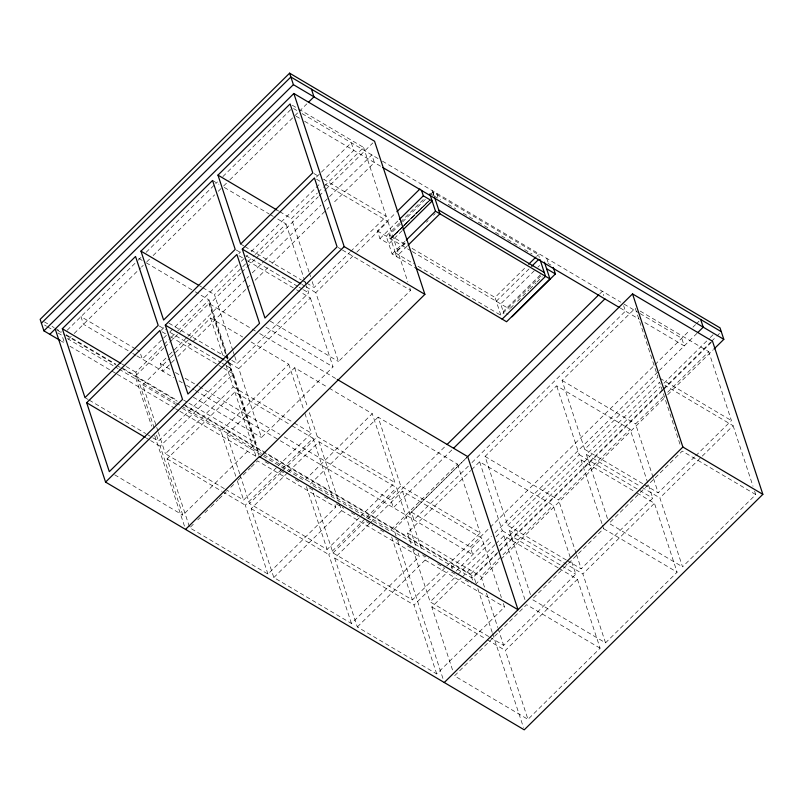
<?xml version="1.0" encoding="UTF-8"?>
<svg xmlns="http://www.w3.org/2000/svg" width="803" height="803" viewBox="0 0 803 803"><rect width="100%" height="100%" fill="white"/><g stroke="black" fill="none" stroke-linecap="round" stroke-linejoin="round"><path stroke-width="0.6" stroke-dasharray="4.01 3.01" d="M67.161 330.264L137.193 261.156M138.086 260.272L141.649 256.749M146.116 252.343L214.833 184.529M215.726 183.646L217.503 181.89M222.863 176.61L291.579 108.786M68.375 339.207L73.314 334.329M74.167 333.496L140.605 267.931M141.489 267.048L143.275 265.291M146.849 261.768L149.529 259.118M153.092 255.595L214.672 194.828M218.235 191.305L222.702 186.908M223.595 186.025L228.945 180.735M229.839 179.862L298.375 112.219M299.228 111.386L306.846 103.858M161.192 330.294L163.862 327.654M238.832 253.678L240.609 251.911M316.462 177.051L351.272 142.703L353.792 150.362L324.342 179.42M166.382 335.313L142.292 359.092L139.772 351.433L136.56 349.536M169.955 331.79L237.778 264.849M241.342 261.326L247.595 255.163M251.158 251.64L320.768 182.943M154.186 428.059L135.827 372.221L170.648 337.852M171.541 336.979L176.901 331.689M177.794 330.806L209.041 299.971L199.455 294.299M232.82 350.449L214.461 294.611L241.864 267.58M242.747 266.706L247.163 262.34M248.047 261.477L254.24 255.364M255.123 254.491L286.049 223.967L274.335 217.031M309.055 272.076L291.469 218.617L317.295 193.132M318.189 192.258L323.529 186.979M324.422 186.105L363.598 147.441L300.754 110.252M163.802 348.06L135.195 376.296L151.586 426.152M164.685 347.187L208.951 303.504L251.068 328.427M240.84 273.201L209.683 303.946L226.075 353.792M241.723 272.317L255.073 259.148M255.966 258.265L318.269 196.785M319.162 195.902L324.502 190.632M325.386 189.759L372.853 142.914M174.371 359.905L162.868 371.267L160.349 363.608L168.379 355.679M169.272 354.806L187.119 337.19M188.012 336.306L246.019 279.063M246.912 278.179L248.699 276.423M252.272 272.9L263.866 261.447M264.759 260.563L320.979 205.086M324.553 201.563L371.849 154.879L374.369 162.537L332.532 203.821M157.99 431.211L142.753 384.878L169.513 358.469M170.407 357.586L189.137 339.107M190.03 338.224L210.547 317.978L242.687 336.999M177.915 356.412L246.2 289.02M247.093 288.147L251.54 283.75M255.103 280.237L268.453 267.058M272.016 263.545L328.979 207.335M146.768 434.192L158.482 441.128L231.696 368.868L229.748 362.936M231.796 360.366L237.116 363.518L308.703 292.874L306.365 285.748M306.676 283.108L314.124 287.524L349.747 252.373M350.64 251.49L386.253 216.338L363.598 147.441M402.042 230.742L388.752 243.851L379.939 238.632L377.41 230.943L395.999 212.584M233.372 373.977L256.027 442.885L182.823 515.135L160.168 446.227L233.372 373.977L223.786 368.306M310.38 297.983L333.034 366.881L261.457 437.525L238.802 368.627L310.38 297.983L300.794 292.302M409.811 287.976L410.584 290.355L338.464 361.531L315.81 292.623L355.88 253.086M356.763 252.202L387.929 221.447L325.085 184.258M379.939 238.632L398.529 220.273M224.328 488.646L165.408 453.785L233.201 386.885L226.165 365.495M399.513 223.053L386.233 236.162L392.105 254.019L414.84 267.479M400.396 222.18L424.305 198.582M429.595 200.318L390.579 238.732L389.385 234.938L425.68 199.114M430.99 193.874L432.767 192.128L538.401 254.631L539.345 257.502M189.357 526.607L167.084 458.884L234.877 391.984L290.586 424.948M403.156 226.607L390.76 238.842L395.377 252.875L406.89 241.512M404.039 225.733L408.466 221.367M412.009 217.864L417.319 212.624M418.212 211.751L429.715 200.389M392.105 254.019L405.385 240.91M407.141 246.15L396.511 256.629L395.257 252.804L405.876 242.315M426.363 222.29L428.14 220.544M433.449 215.304L435.216 213.558M235.801 476.299L220.966 431.151L288.749 364.251L250.185 341.436M239.736 473.84L226.837 434.634L294.631 367.734L328.046 387.508M193.312 524.269L189.749 527.792L267.951 574.065L335.734 507.165L334.57 503.601M197.769 519.872L200.449 517.232M204.906 512.826L210.256 507.546M211.149 506.663L218.286 499.627M219.179 498.743L226.316 491.697M230.772 487.301L234.346 483.777M237.909 480.254L242.365 475.858M243.259 474.974L250.395 467.938M251.289 467.055L257.532 460.892L335.734 507.165M225.402 489.278L243.62 500.058L277.507 466.613M278.4 465.73L311.403 433.158L304.377 411.778M267.951 574.065L245.296 505.167L281.863 469.072M282.756 468.189L313.08 438.267L291.66 425.58M359.222 517.774L327.112 549.463L249.492 503.541L281.602 471.853M282.495 470.97L317.285 436.641L309.085 411.688M418.062 553.006L419.236 556.579L351.443 623.469L273.833 577.548L251.178 508.64L287.745 472.555M288.638 471.672L318.962 441.74L396.582 487.672L416.115 547.074M329.13 388.15L372.251 413.665L304.457 480.565L263.494 456.325M540.73 275.991L500.891 315.308L495.019 297.451L526.005 266.867M536.635 256.378L538.401 254.631M378.123 417.138L310.339 484.038L389.716 531.014L457.509 464.114L378.123 417.138L400.777 486.046L480.164 533.011L412.371 599.911L332.994 552.946L312.287 489.981M496.274 301.276L529.036 268.945M534.336 270.681L500.691 303.885L503.953 313.812M537.869 267.188L539.646 265.442M540.389 274.837L503.2 311.544L508.108 314.445M510.397 308.232L513.93 304.738M517.473 301.235L521.9 296.869M522.783 295.996L528.986 289.883M529.87 289.01L536.073 282.887M536.956 282.014L542.266 276.774M273.833 577.548L341.616 510.648L339.278 503.521M360.115 516.891L394.905 482.563L372.251 413.665M351.443 623.469L328.788 554.572L365.365 518.477M366.258 517.594L396.582 487.672M332.994 552.946L364.211 522.131M367.784 518.618L400.777 486.046M451.788 449.991L393.37 507.657L390.85 499.998L445.284 446.277M599.67 293.918L602.35 291.268L603.786 295.645M503.32 603.465L504.495 607.028L436.712 673.928L357.325 626.952L334.67 558.045L369.46 523.717M370.354 522.833L402.464 491.145L481.84 538.12L501.373 597.522M466.794 457.469L393.922 529.388L396.26 536.504M468.38 466.111L413.946 519.832L411.427 512.173L466.764 457.569M471.953 462.588L625.447 311.102L623.65 305.642M411.006 543.661L407.492 532.961L470.709 470.568M471.602 469.695L479.622 461.785L553.116 505.278L570.692 558.737M566.286 560.002L507.697 525.333L485.042 456.435L556.63 385.781L630.124 429.274L647.7 482.744M584.704 449.339L562.05 380.431L635.263 308.181L657.918 377.089L584.704 449.339L643.293 484.008M357.325 626.952L425.118 560.052L423.944 556.489M280.267 440.737L472.746 554.632L470.227 546.973L654.064 365.546M654.957 364.662L689.496 330.585M692.949 327.172L695.539 324.623M696.402 323.77L698.981 321.21M436.712 673.928L414.057 605.02L447.944 571.565M451.517 568.052L481.84 538.12M456.094 571.063L491.486 536.133M495.06 532.61L658.37 371.438M659.263 370.564L696.954 333.355M488.736 636.538L430.147 601.869L456.857 575.51M457.75 574.627L492.48 540.359M496.043 536.846L502.276 530.693L479.622 461.785M507.697 525.333L579.284 454.689L556.63 385.781M452.531 669.943L431.823 606.978L461.213 577.979M462.096 577.096L495.049 544.585M495.933 543.701L503.953 535.792L558.276 567.942M530.462 594.591L509.373 530.442L580.96 459.798L635.283 491.938M607.47 518.597L586.381 454.448L659.594 382.188L680.683 446.348M472.545 580.067L470.568 574.055L495.521 549.433M499.085 545.92L660.337 386.775M663.9 383.252L709.34 338.414M710.233 337.531L714.69 333.135M662.495 389.716L471.833 577.879L262.551 454.046M663.378 388.843L710.605 342.239M711.488 341.365L715.945 336.969M716.838 336.086L719.508 333.446M475.838 582.637L473.89 576.705L662.646 390.429M663.539 389.545L711.619 342.098M484.51 587.154L480.997 576.454L553.116 505.278M576.122 553.387L558.547 499.928L630.124 429.274M653.13 477.383L635.554 423.924L664.121 395.728M667.694 392.205L708.758 351.674L639.519 310.701M475.235 584.654L500.189 560.042M501.072 559.159L664.121 398.258M667.684 394.735L713.114 349.897M602.441 525.132L603.615 528.695L532.028 599.349L605.532 642.842L677.11 572.188L654.455 503.29L636.347 492.57M489.8 637.17L503.652 645.361L575.771 574.185L571.084 559.922M567.35 560.635L581.201 568.825L652.779 498.181L648.091 483.928M644.357 484.641L658.209 492.831L694.806 456.706M695.699 455.823L731.413 420.581L708.758 351.674M577.447 579.284L600.102 648.192L527.983 719.368L505.328 650.47L577.447 579.284L559.34 568.574M605.532 642.842L582.878 573.934L654.455 503.29M754.579 491.024L755.753 494.588L682.54 566.838L659.885 497.93L733.099 425.68L664.924 385.34M292.232 105.203L299.69 109.62M293.537 108.546L296.749 110.443M302.089 113.604L378.213 158.653M382.459 161.162L620.87 302.229M624.001 304.086L638.967 312.939M640.031 313.571L681.727 338.244L684.246 345.902L643.625 321.862M429.615 193.342L433.921 195.892M434.142 196.022L440.606 199.847M448.144 204.303L455.682 208.76M463.221 213.227L472.907 218.958M478.287 222.14L490.131 229.156M495.521 232.338L520.284 246.993M524.59 249.542L532.128 253.999M547.987 263.384L550.928 265.131M296.056 116.194L300.332 118.734M304.608 121.263L381.796 166.934M620.057 307.92L639.349 319.333M313.822 173.478L319.142 176.63M323.408 179.149L386.253 216.338M660.046 378.343L731.413 420.581M316.563 179.21L320.819 181.739M389.385 234.938L406.629 245.146M412.019 248.338L495.019 297.451M377.41 230.943L411.216 250.948M412.29 251.58L509.503 309.105M395.257 252.804L413.675 263.705M417.982 266.255L500.891 315.308M276.563 209.794L278.691 211.059M279.755 211.681L291.469 218.617M338.153 247.485L341.345 249.382M342.409 250.014L410.584 290.355M755.753 494.588L682.249 451.095L609.035 523.345L682.54 566.838M562.05 380.431L635.554 423.924M212.554 180.474L218.938 184.258M224.268 187.41L269.005 213.889M270.069 214.511L273.271 216.408M240.629 244.032L243.821 245.919M244.885 246.551L301.346 279.956M302.41 280.588L305.602 282.475M301.958 284.433L305.15 286.32M306.224 286.952L315.81 292.623M586.381 454.448L640.704 486.588M641.778 487.22L659.885 497.93M236.273 250.014L241.593 253.166M245.859 255.685L298.054 286.571M299.117 287.203L302.309 289.09M303.383 289.722L308.703 292.874M579.284 454.689L652.779 498.181M239.013 255.745L246.471 260.162M247.535 260.794L295.474 289.15M296.538 289.783L299.73 291.68M270.29 321.19L338.464 361.531M199.556 285.788L201.683 287.052M202.747 287.685L214.461 294.611M485.042 456.435L558.547 499.928M265.923 327.172L333.034 366.881M603.615 528.695L677.11 572.188M138.738 258.365L145.132 262.149M146.196 262.782L194.125 291.148M195.199 291.77L198.391 293.667M252.142 329.069L255.374 330.977M259.69 333.526L336.156 378.775M168.941 323.177L230.732 359.734M224.95 360.427L228.142 362.324M229.216 362.956L238.802 368.627M509.373 530.442L562.632 561.959M563.696 562.592L582.878 573.934M159.265 326.008L165.649 329.792M169.915 332.312L221.046 362.565M222.11 363.197L225.302 365.094M226.376 365.716L231.696 368.868M502.276 530.693L560.865 565.352M561.929 565.985L575.771 574.185M162.005 331.749L166.261 334.269M170.527 336.788L222.722 367.674M233.201 386.885L293.195 422.378M294.259 423.02L311.403 433.158M317.285 436.641L394.905 482.563M135.496 348.904L80.973 316.633L83.482 324.292L131.592 352.758M160.349 363.608L171.119 369.982M175.425 372.532L179.742 375.081M185.122 378.263L198.05 385.912M199.124 386.554L279.906 434.353M284.222 436.902L390.85 499.998M411.427 512.173L470.227 546.973M132.666 353.39L135.878 355.287M136.942 355.92L173.639 377.641M179.029 380.823L182.251 382.74M186.567 385.289L194.105 389.746M195.179 390.388L279.193 440.094M193.282 397.194L261.457 437.525M183.596 400.024L187.852 402.544M188.916 403.176L256.027 442.885M121.986 364.03L125.178 365.917M126.242 366.549L135.827 372.221M407.492 532.961L480.997 576.454M600.102 648.192L526.607 604.699L454.478 675.875L527.983 719.368M44.466 321.913L47.698 323.83M52.014 326.389L54.172 327.664M55.256 328.297L61.721 332.131M66.037 334.68L115.662 364.05M123.21 368.517L177.152 400.426M183.626 404.26L470.568 574.055M57.324 330.214L64.682 334.57M65.726 335.192L115.943 364.903M117.007 365.536L120.219 367.433M121.293 368.065L177.242 401.169M184.79 405.635L473.89 576.705M44.496 325.014L46.554 326.239M47.578 326.841L51.703 329.28M57.876 332.934L61.992 335.373L64.511 343.022L61.359 341.165M67.382 338.555L118.061 368.547M119.135 369.189L175.205 402.363M176.289 403.006L180.605 405.555M181.679 406.188L261.477 453.404M142.753 384.878L175.967 404.531M182.391 408.336L220.966 431.151M226.837 434.634L262.42 455.682M69.901 346.213L116.264 373.656M117.338 374.288L174.492 408.105M175.566 408.747L178.808 410.654M179.882 411.297L256.438 456.596M265.07 461.705L269.376 464.254M280.167 470.638L284.473 473.188M295.263 479.572L299.569 482.121M309.275 487.863L313.592 490.412M324.372 496.796L328.688 499.346M336.236 503.812L343.784 508.279M351.333 512.746L357.797 516.57M366.429 521.679L372.893 525.503M380.441 529.97L384.757 532.519M395.538 538.903L399.854 541.453M407.402 545.92L414.95 550.386M422.498 554.853L428.963 558.687M437.595 563.786L444.059 567.621M451.607 572.087L455.823 574.577M465.088 580.057L471.261 583.711M341.616 510.648L419.236 556.579M425.118 560.052L504.495 607.028M84.988 397.636L88.179 399.523M89.243 400.155L145.704 433.56M146.317 438.036L149.509 439.924M150.573 440.556L160.168 446.227M431.823 606.978L486.146 639.118M487.22 639.75L505.328 650.47M167.084 458.884L221.728 491.215M222.792 491.848L245.296 505.167M251.178 508.64L328.788 554.572M334.67 558.045L414.057 605.02M114.648 474.794L182.823 515.135M733.099 425.68L753.013 486.277M653.522 478.578L658.209 492.831M546.783 258.395L548.579 263.866M580.96 459.798L602.049 523.947M576.514 554.572L581.201 568.825M436.631 193.212L438.428 198.682M432.325 190.662L434.122 196.133M432.767 192.128L434.021 195.952M503.953 535.792L525.824 602.32M387.929 221.447L407.854 282.034M457.509 464.114L480.164 533.011M486.457 593.086L497.79 627.544M498.181 628.729L503.652 645.361M477.795 588.579L492.229 632.493M492.62 633.677L523.456 727.458M451.246 565.703L452.33 568.986M402.464 491.145L421.987 550.547M412.963 549.593L430.147 601.869M397.826 541.252L443.487 680.131M309.436 273.271L310.61 276.834M312.176 281.582L314.124 287.524M391.673 536.956L412.371 599.911M286.049 223.967L304.407 279.805M304.799 280.99L305.973 284.553M294.631 367.734L307.519 406.94M318.962 441.74L338.886 502.327M288.749 364.251L303.986 410.584M313.08 438.267L332.613 497.659M306.415 486.498L327.112 549.463M233.211 351.644L234.386 355.207M234.777 356.391L237.116 363.518M209.041 299.971L226.617 353.43M227.008 354.615L228.182 358.178M226.466 354.986L259.249 454.689M208.951 303.504L225.733 354.545M226.125 355.739L227.299 359.292M227.681 360.487L258.907 455.442M210.547 317.978L223.043 355.99M234.877 391.984L255.966 456.144M240.117 475.025L249.492 503.541M237.367 481.047L243.62 500.058M158.382 432.395L165.408 453.785M156.535 435.186L158.482 441.128M154.708 435.648L185.152 528.233M402.865 226.436L390.439 238.642L402.855 226.426M428.631 201.141L403.758 225.563L428.591 201.121"/><path stroke-width="1.2" d="M714.008 349.014L723.814 339.348L720.03 327.865L289.612 73.173L40.15 319.363L43.924 330.846L60.305 340.542M41.405 323.187L290.867 76.998L721.295 331.689M43.924 330.846L293.386 84.656L289.612 73.173M49.806 334.329L293.848 93.489L374.549 141.238L424.887 294.36L260.031 457.068M62.333 328.728L135.546 256.478L158.201 325.376L84.988 397.636L62.333 328.728L120.922 363.398M140.967 251.128L212.554 180.474L235.209 249.382L163.621 320.026L140.967 251.128L198.492 285.165M217.974 175.124L290.104 103.948L312.758 172.846L240.629 244.032L217.974 175.124L276.563 209.794M308.543 102.182L313.963 96.832L311.454 89.173M86.664 402.735L159.877 330.485L182.532 399.392L109.318 471.642L86.664 402.735L145.253 437.404M165.298 325.135L236.885 254.491L259.54 323.388L187.952 394.042L165.298 325.135L223.886 359.804M242.305 249.131L314.435 177.955L337.089 246.862L264.96 318.038L242.305 249.131L300.894 283.8M185.543 529.418L259.299 456.626L518.015 609.718L467.677 456.596L632.533 293.898L712.502 341.215L762.85 494.337L524.239 729.827L105.574 482.101L344.186 246.611L293.848 93.489M396.893 211.711L419.909 188.996M399.412 219.4L423.322 195.812L421.515 190.321M402.925 229.869L432.144 201.031L423.322 195.812M406.268 240.037L435.487 211.209L429.976 194.436M408.024 245.276L439.893 213.819L438.639 209.984L544.273 272.498M528.665 264.247L535.752 257.251M531.696 266.325L538.773 259.329M502.146 319.142L545.538 276.322L540.048 259.63M544.434 262.159L549.945 278.932L506.563 321.752L415.914 268.112M512.023 316.763L555.405 273.943L553.247 267.379M447.07 444.511L598.777 294.791M453.565 448.245L604.87 298.927M697.807 332.522L703.227 327.172L700.708 319.514M444.27 682.51L682.881 447.02L632.533 293.898M293.386 84.656L723.814 339.348M382.86 167.556L618.983 307.278M546.592 268.724L555.405 273.943M435.487 211.209L549.945 278.932M344.186 246.611L424.887 294.36M682.881 447.02L762.85 494.337M337.24 379.417L467.677 456.596M434.533 197.197L438.759 210.055M55.226 328.979L105.574 482.101"/></g></svg>
